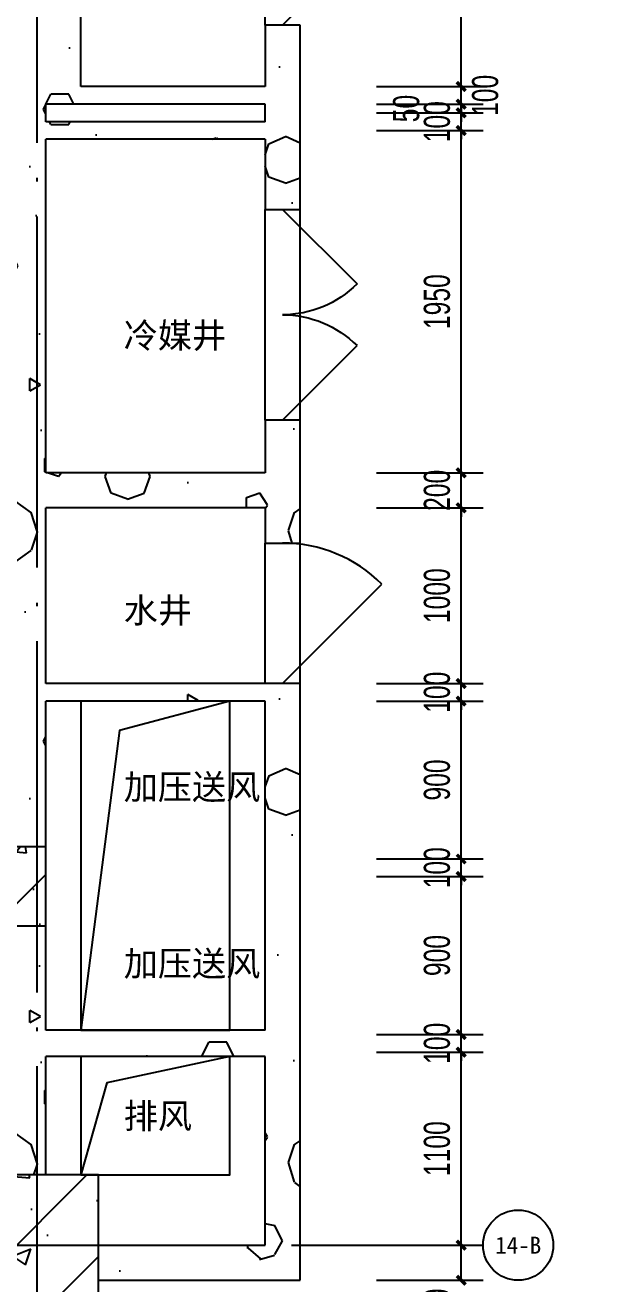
# Model space of a CAD drawing. Extents: x -26219 to 315419, y -160410 to -120810.
# Drawn here: x -12966 to -9633, y -153773 to -146602 of the extents above; entities that cross this region are included whole.
import ezdxf
from ezdxf.enums import TextEntityAlignment as Align
from ezdxf.xclip import XClip

# ---------------------------------------------------------------- set-up
doc = ezdxf.new("R2010")
doc.units = 0
doc.header["$LTSCALE"] = 1000
doc.header["$MEASUREMENT"] = 0
doc.header["$XCLIPFRAME"] = 0
doc.linetypes.add('104-14# 核心筒$2$DOTE', pattern=[2.42, 2, -0.2, 0.02, -0.2])
for name, color, linetype in [('01-标注_尺寸', 124, 'Continuous'), ('01-标注_轴线坐标', 132, 'Continuous'), ('02-TEXT_标注', 130, 'Continuous'), ('02-TEXT_轴号', 7, 'Continuous'), ('104-13#14# B1核心筒$0$A-E_楼梯', 171, 'Continuous'), ('104-14# 核心筒$0$A-C_玻璃幕墙', 140, 'Continuous'), ('104-14# 核心筒$0$A-TECH_结构', 21, 'Continuous'), ('104-14# 核心筒$0$A_STR-砌块墙', 121, 'Continuous'), ('104-14# 核心筒$0$DOOR_FIRE', 220, 'Continuous'), ('104-14# 核心筒$2$05-填充_天正', 26, 'Continuous'), ('104-14# 核心筒$2$A_AXIS-轴线', 36, '104-14# 核心筒$2$DOTE'), ('104-14# 核心筒$2$A_STR-砼柱', 51, 'Continuous')]:
    doc.layers.add(name, color=color, linetype=linetype)
doc.layers.add('B1幕墙$0$04-不打印_辅助线', color=165, linetype='Continuous', plot=False)
doc.styles.add('_TCH_AXIS', font='STXIHEI_0.TTF', dxfattribs={"width": 0.75, "height": 750})
doc.styles.add('_TCH_DIM_T3', font='ros.shx', dxfattribs={"width": 0.705882, "bigfont": 'jd.shx'})
doc.styles.get("Standard").update_dxf_attribs({"font": 'STXIHEI_0.TTF'})
doc.dimstyles.new('_TCH_ARCH&&50', dxfattribs={"dimtxt": 148.75, "dimasz": 50, "dimexe": 125, "dimexo": 150, "dimgap": 63.125, "dimtad": 1, "dimdec": 0, "dimzin": 0, "dimdsep": 46, "dimtxsty": '_TCH_DIM_T3', "dimblk": 'ARCHTICK', "dimcen": 0.09, "dimclrt": 7, "dimazin": 2, "dimtfac": 1, "dimtdec": 0, "dimtix": 1, "dimtmove": 2, "dimatfit": 3, "dimfxl": 0, "dimtolj": 1, "dimtzin": 0, "dimarcsym": 0})
pattern_1 = [(0, (531, -549), (900, 1800), [0, -1800]), (0, (-522, -792), (900, 1800), [0, -1800]), (0, (63, -810), (900, 1800), [0, -1800]), (0, (702, -279), (900, 1800), [0, -1800]), (0, (-45, -900), (900, 1800), [0, -1800]), (0, (882, 855), (900, 1800), [0, -1800]), (0, (333, 711), (900, 1800), [0, -1800]), (0, (621, 486), (900, 1800), [0, -1800]), (0, (-846, 450), (900, 1800), [0, -1800]), (0, (36, 369), (900, 1800), [0, -1800]), (0, (-306, -90), (900, 1800), [0, -1800]), (0, (-288, -765), (900, 1800), [0, -1800]), (0, (387, -837), (900, 1800), [0, -1800]), (0, (882, -45), (900, 1800), [0, -1800]), (0, (-801, -324), (900, 1800), [0, -1800]), (0, (-648, -18), (900, 1800), [0, -1800]), (0, (54, -144), (900, 1800), [0, -1800]), (0, (-198, -405), (900, 1800), [0, -1800]), (0, (-342, 189), (900, 1800), [0, -1800]), (0, (-117, 864), (900, 1800), [0, -1800]), (0, (-729, -702), (900, 1800), [0, -1800]), (0, (261, 495), (900, 1800), [0, -1800]), (0, (-576, 522), (900, 1800), [0, -1800]), (0, (-720, 756), (900, 1800), [0, -1800]), (130.60129, (771.43, 291.43), (-4499.99995, 5400.00002), [79.025, -33111.333]), (18.43495, (642.86, 325.71), (4500, 1800), [81.316, -11302.884]), (90, (642.9, 248.6), (900, 1800), [77.143, -3522.857]), (161.56505, (720, 222.86), (-4500, 1799.9999), [81.316, -11302.884]), (53.1301, (720, 222.86), (900, 1800), [85.714, -8914.285]), (135, (788.6, -694.3), (-900, 1800), [72.73, -5018.438]), (45, (685.7, -694.3), (900, 1800), [72.73, -5018.438]), (135, (737.14, -745.7), (-900, 1800), [72.73, -5018.438]), (45, (737.14, -745.7), (900, 1800), [72.73, -5018.438]), (116.565, (-77.1, 514.3), (-0.0002, 3600), [95.831, -1916.63]), (180, (-120, 600), (-900, 1800), [102.857, -1697.143]), (63.435, (-265.7, 514.3), (8e-06, 3600), [95.831, -1916.63]), (116.565, (-222.9, 428.6), (-0.0002, 3600), [95.831, -1916.63]), (0, (-222.9, 428.6), (900, 1800), [102.857, -1697.143]), (63.435, (-120, 428.6), (8e-06, 3600), [95.831, -1916.63]), (107.10273, (600, -94.286), (-2699.999897, 9000.000015), [116.584, -48848.707]), (143.97263, (565.71, 17.14), (-17099.99978, 12599.99999), [116.584, -24366.06]), (180, (471.4, 85.7), (-900, 1800), [111.43, -1688.57]), (36.02737, (265.71, 17.14), (17099.99987, 12599.99986), [116.584, -24366.06]), (71.56505, (231.43, -85.7), (2700, 9000), [108.42, -11275.778]), (107.10273, (265.714, -197.14), (-2699.999897, 9000.000015), [116.584, -48848.707]), (143.97263, (360, -265.71), (-17099.99978, 12599.99999), [116.584, -24366.06]), (0, (360, -265.7), (900, 1800), [111.43, -1688.57]), (36.02737, (471.43, -265.71), (17099.99987, 12599.99986), [116.584, -24366.06]), (71.56505, (565.71, -197.14), (2700, 9000), [108.42, -11275.778]), (150.25512, (617.14, 745.71), (-2700, 1800), [69.105, -14442.96]), (90, (557.1, 711.4), (900, 1800), [68.571, -3531.428]), (29.74488, (557.14, 711.43), (2700, 1800), [69.105, -14442.96]), (116.565, (197.1, -531.4), (-0.0002, 3600), [95.831, -1916.63]), (168.69007, (154.29, -445.71), (-8100, 1799.99995), [87.412, -18269.056]), (41.185925, (0, -488.57), (22499.999864, 19799.99983), [91.116, -38177.406]), (90, (0, -574.3), (900, 1800), [85.714, -3514.285]), (138.81407, (68.57, -634.286), (-22499.9996, 19800.000126), [91.116, -38177.406]), (16.69924, (68.57, -634.286), (29699.999777, 8999.999906), [89.488, -37495.613]), (60.9454, (154.29, -608.57), (900, 1799.999984), [88.248, -36976.018]), (109.983106, (-557.14, 222.86), (-4500.000017, 12599.999967), [100.326, -42036.592]), (155.556045, (-591.43, 317.14), (-11700.000045, 5399.99989), [103.57, -43395.394]), (24.443955, (-780, 317.14), (11700.000006, 5399.999974), [103.57, -43395.394]), (70.01689, (-814.286, 222.86), (4500.000014, 12599.99997), [100.326, -42036.592]), (109.983106, (-780, 128.57), (-4500.000017, 12599.999967), [100.326, -42036.592]), (160.0169, (-685.71, 94.29), (-4500, 1799.99992), [100.326, -20968.132]), (19.9831, (-685.71, 94.29), (4499.99998, 1800), [100.326, -20968.132]), (70.01689, (-591.43, 128.57), (4500.000014, 12599.99997), [100.326, -42036.592]), (122.00538, (111.43, 60), (-900.00012, 1799.9999), [80.863, -16900.302]), (18.43495, (-8.57, 102.86), (4500, 1800), [81.316, -11302.884]), (90, (-8.6, 25.7), (900, 1800), [77.143, -3522.857]), (161.56505, (68.57, 0), (-4500, 1799.9999), [81.316, -11302.884]), (54.46232, (68.57, 0), (6299.99999, 8999.99999), [73.734, -30894.635]), (116.565, (-411.4, -377.1), (-0.0002, 3600), [95.831, -1916.63]), (180, (-454.3, -291.4), (-900, 1800), [94.286, -1705.714]), (59.03624, (-600, -377.14), (900, 1800), [99.96, -20891.466]), (120.96376, (-548.57, -462.86), (-900.00012, 1799.99992), [99.96, -20891.466]), (0, (-548.6, -462.9), (900, 1800), [94.286, -1705.714]), (63.435, (-454.3, -462.9), (8e-06, 3600), [95.831, -1916.63])]

# ---------------------------------------------------------------- blocks, each defined once
blk = doc.blocks.new('104-14# 核心筒$0$$DorLib2D$00000116')
at = {"color": 0}
for p, q in [((-0.5, 0), (-0.1464, 0.3536)), ((0.5, 0), (0.1464, 0.3536))]:
    blk.add_line(p, q, dxfattribs=at)
for centre, start, end in [((-0.5, 0), 0, 45), ((0.5, 0), 135, 180)]:
    blk.add_arc(centre, 0.5, start, end, dxfattribs=at)
blk = doc.blocks.new('104-14# 核心筒$0$$DorLib2D$00000114')
at = {"color": 0}
blk.add_line((0.5, 0), (-0.2071, 0.7071), dxfattribs=at)
blk.add_arc((0.5, 0), 1, 135, 180, dxfattribs=at)
blk = doc.blocks.new('104-14# 核心筒')
at = {"layer": '104-14# 核心筒$2$05-填充_天正'}
h = blk.add_hatch(dxfattribs=at)
h.set_pattern_fill('加气混凝土', color=256, scale=150, style=0)
h.set_pattern_definition(pattern_1)
h.paths.add_polyline_path([(32650, 105400), (32250, 105400), (32250, 103350), (32450, 103350), (32650, 103400)])
h = blk.add_hatch(dxfattribs=at)
h.set_pattern_fill('加气混凝土', color=256, scale=150, style=0)
h.set_pattern_definition(pattern_1)
h.paths.add_polyline_path([(33900, 103350), (33900, 103750), (33700, 103750), (33700, 103400), (33766.7, 103350)])
h = blk.add_hatch(dxfattribs=at)
h.set_pattern_fill('加气混凝土', color=256, scale=150, style=0)
h.set_pattern_definition(pattern_1)
h.paths.add_polyline_path([(33766.7, 103350), (33700, 103400), (32650, 103400), (32450, 103350), (32450, 103300), (33700, 103300)])
h = blk.add_hatch(dxfattribs=at)
h.set_pattern_fill('加气混凝土', color=256, scale=150, style=0)
h.set_pattern_definition(pattern_1)
h.paths.add_polyline_path([(32383.3, 103150), (32450, 103200), (32450, 103350), (32250, 103350), (32250, 103150)])
h = blk.add_hatch(dxfattribs=at)
h.set_pattern_fill('加气混凝土', color=256, scale=150, style=0)
h.set_pattern_definition(pattern_1)
h.paths.add_polyline_path([(33766.7, 103150), (33900, 103150), (33900, 103350), (33766.7, 103350), (33700, 103300), (33700, 103200)])
h = blk.add_hatch(dxfattribs=at)
h.set_pattern_fill('加气混凝土', color=256, scale=150, style=0)
h.set_pattern_definition(pattern_1)
h.paths.add_polyline_path([(33766.7, 103150), (33700, 103200), (32450, 103200), (32383.3, 103150), (32450, 103100), (33700, 103100)])
h = blk.add_hatch(dxfattribs=at)
h.set_pattern_fill('加气混凝土', color=256, scale=150, style=0)
h.set_pattern_definition(pattern_1)
h.paths.add_polyline_path([(32383.3, 101100), (32450, 101200), (32450, 103100), (32383.3, 103150), (32250, 103150), (32250, 101100)])
h = blk.add_hatch(dxfattribs=at)
h.set_pattern_fill('加气混凝土', color=256, scale=150, style=0)
h.set_pattern_definition(pattern_1)
h.paths.add_polyline_path([(33700, 103100), (33700, 102700), (33900, 102700), (33900, 103150), (33766.7, 103150)])
h = blk.add_hatch(dxfattribs=at)
h.set_pattern_fill('加气混凝土', color=256, scale=150, style=0)
h.set_pattern_definition(pattern_1)
h.paths.add_polyline_path([(33900, 101100), (33900, 101500), (33700, 101500), (33700, 101200), (33766.7, 101100)])
h = blk.add_hatch(dxfattribs=at)
h.set_pattern_fill('加气混凝土', color=256, scale=150, style=0)
h.set_pattern_definition(pattern_1)
h.paths.add_polyline_path([(33766.7, 101100), (33700, 101200), (32450, 101200), (32383.3, 101100), (32450, 101000), (33700, 101000)])
h = blk.add_hatch(dxfattribs=at)
h.set_pattern_fill('加气混凝土', color=256, scale=150, style=0)
h.set_pattern_definition(pattern_1)
h.paths.add_polyline_path([(32383.3, 99950), (32450, 100000), (32450, 101000), (32383.3, 101100), (32250, 101100), (32250, 99950)])
h = blk.add_hatch(dxfattribs=at)
h.set_pattern_fill('加气混凝土', color=256, scale=150, style=0)
h.set_pattern_definition(pattern_1)
h.paths.add_polyline_path([(33700, 101000), (33700, 100800), (33900, 100800), (33900, 101100), (33766.7, 101100)])
h = blk.add_hatch(dxfattribs=at)
h.set_pattern_fill('加气混凝土', color=256, scale=150, style=0)
h.set_pattern_definition(pattern_1)
h.paths.add_polyline_path([(33766.7, 99950), (33700, 100000), (32450, 100000), (32383.3, 99950), (32450, 99900), (33700, 99900)])
h = blk.add_hatch(dxfattribs=at)
h.set_pattern_fill('加气混凝土', color=256, scale=150, style=0)
h.set_pattern_definition(pattern_1)
h.paths.add_polyline_path([(33900, 99950), (33900, 100000), (33700, 100000), (33766.7, 99950)])
h = blk.add_hatch(dxfattribs=at)
h.set_pattern_fill('加气混凝土', color=256, scale=150, style=0)
h.set_pattern_definition(pattern_1)
h.paths.add_polyline_path([(32250, 99070), (32450, 99070), (32450, 99900), (32383.3, 99950), (32250, 99950)])
h = blk.add_hatch(dxfattribs=at)
h.set_pattern_fill('加气混凝土', color=256, scale=150, style=0)
h.set_pattern_definition(pattern_1)
h.paths.add_polyline_path([(33766.7, 97950), (33900, 97950), (33900, 99950), (33766.7, 99950), (33700, 99900), (33700, 98025)])
h = blk.add_hatch(dxfattribs=at)
h.set_pattern_fill('钢筋混凝土', color=256, scale=100, style=0)
h.set_pattern_definition([(45, (0, 0), (-176.7767, 176.7767), []), (50, (0, 0), (717.2602, -62.752), [75, -825]), (355, (0, 0), (-138.7513, 752.192), [60, -660]), (100.4514, (59.8, -5.2), (578.5094, 689.4395), [63.74, -701.142]), (46.1842, (0, 200), (1067.241, -165.519), [112.5, -1237.5]), (96.6356, (88.9, 186.2), (934.663, 974.118), [95.61, -1051.713]), (351.1842, (0, 200), (934.662, 974.119), [90, -990]), (21, (100, 150), (596.907, -402.619), [75, -825]), (326, (100, 150), (243.3153, 725.15), [60, -660]), (71.4514, (149.74, 116.45), (840.2226, 322.5305), [63.74, -701.142]), (37.5, (0, 0), (12.15986, 332.89385), [0, -652, 0, -670, 0, -662.5]), (7.5, (0, 0), (263.0695, 394.4117), [0, -382, 0, -637, 0, -252.5]), (327.5, (-223, 0), (533.82244, -22.5549), [0, -250, 0, -780, 0, -1035]), (317.5, (-323, 0), (583.1862, 100.105), [0, -325, 0, -518, 0, -735])])
h.paths.add_polyline_path([(32250, 98620), (32450, 98620), (32450, 99070), (32250, 99070)])
h = blk.add_hatch(dxfattribs=at)
h.set_pattern_fill('加气混凝土', color=256, scale=150, style=0)
h.set_pattern_definition(pattern_1)
h.paths.add_polyline_path([(32450, 98620), (32250, 98620), (32250, 97950), (32383.3, 97950), (32450, 98025)])
h = blk.add_hatch(dxfattribs=at)
h.set_pattern_fill('加气混凝土', color=256, scale=150, style=0)
h.set_pattern_definition(pattern_1)
h.paths.add_polyline_path([(33766.7, 97950), (33700, 98025), (32450, 98025), (32383.3, 97950), (32450, 97875), (33700, 97875)])
h = blk.add_hatch(dxfattribs=at)
h.set_pattern_fill('加气混凝土', color=256, scale=150, style=0)
h.set_pattern_definition(pattern_1)
h.paths.add_polyline_path([(32250, 97200), (32450, 97200), (32450, 97875), (32383.3, 97950), (32250, 97950)])
h = blk.add_hatch(dxfattribs=at)
h.set_pattern_fill('加气混凝土', color=256, scale=150, style=0)
h.set_pattern_definition(pattern_1)
h.paths.add_polyline_path([(33700, 96800), (33900, 96600), (33900, 97950), (33766.7, 97950), (33700, 97875)])
h = blk.add_hatch(dxfattribs=at)
h.set_pattern_fill('钢筋混凝土', color=256, scale=150, style=0)
h.set_pattern_definition([(45, (0, 0), (-265.165, 265.165), []), (50, (0, 0), (1075.89, -94.128), [112.5, -1237.5]), (355, (0, 0), (-208.127, 1128.288), [90, -990]), (100.4514, (89.7, -7.8), (867.764, 1034.159), [95.61, -1051.713]), (46.1842, (0, 300), (1600.862, -248.279), [168.75, -1856.25]), (96.6356, (133.4, 279.3), (1401.994, 1461.177), [143.415, -1577.57]), (351.1842, (0, 300), (1401.993, 1461.178), [135, -1485]), (21, (150, 225), (895.3606, -603.928), [112.5, -1237.5]), (326, (150, 225), (364.973, 1087.725), [90, -990]), (71.4514, (224.6, 174.7), (1260.334, 483.796), [95.61, -1051.713]), (37.5, (0, 0), (18.2398, 499.3408), [0, -978, 0, -1005, 0, -993.75]), (7.5, (0, 0), (394.6043, 591.6176), [0, -573, 0, -955.5, 0, -378.75]), (327.5, (-334.5, 0), (800.7337, -33.8323), [0, -375, 0, -1170, 0, -1552.5]), (317.5, (-484.5, 0), (874.7793, 150.1575), [0, -487.5, 0, -777, 0, -1102.5])])
h.paths.add_polyline_path([(32050, 96400), (32750, 96400), (32750, 97200), (32050, 97200)])
h = blk.add_hatch(dxfattribs=at)
h.set_pattern_fill('加气混凝土', color=256, scale=150, style=0)
h.set_pattern_definition(pattern_1)
h.paths.add_polyline_path([(32750, 96800), (32750, 96600), (33900, 96600), (33700, 96800)])
at = {"layer": '104-14# 核心筒$0$A-C_玻璃幕墙'}
blk.add_lwpolyline([(82417.6, 175653.6), (83499.8, 178465.9), (52926.6, 177184.7), (53491, 179839.8), (17309.3, 179208.2), (22065.4, 195794.6), (62738.3, 196820), (62307.5, 195791.2), (92265.6, 197155.1), (99426.9, 222925), (120741.8, 216994.6), (117562.9, 189300.5), (119297.3, 188914.5), (109062.3, 173767.9), (82417.6, 175653.6)], dxfattribs=at)
at = {"layer": '104-14# 核心筒$0$A-TECH_结构'}
for points in [[(33500, 99900), (32650, 99900), (32650, 98025), (33500, 98025), (33500, 99900), (32871, 99732.1), (32650, 98025)], [(33500, 97875), (32650, 97875), (32650, 97200), (33500, 97200), (33500, 97875), (32798, 97725.1), (32650, 97200)]]:
    blk.add_lwpolyline(points, dxfattribs=at)
at = {"layer": '104-14# 核心筒$0$A_STR-砌块墙'}
for p, q in [((32650, 103400), (32650, 105400)), ((33900, 103750), (33700, 103750)), ((33700, 103750), (33700, 103400)), ((33900, 103350), (33900, 103750)), ((33700, 103400), (32650, 103400)), ((33900, 103150), (33900, 103350)), ((33700, 103300), (32450, 103300)), ((32450, 103200), (32450, 103300)), ((33700, 103200), (33700, 103300)), ((33700, 103200), (32450, 103200)), ((33900, 102700), (33900, 103150)), ((33700, 103100), (32450, 103100)), ((32450, 101200), (32450, 103100)), ((33700, 103100), (33700, 102700)), ((33700, 102700), (33900, 102700)), ((33900, 101500), (33700, 101500)), ((33700, 101500), (33700, 101200)), ((33900, 101100), (33900, 101500)), ((33700, 101200), (32450, 101200)), ((33900, 100800), (33900, 101100)), ((33700, 101000), (32450, 101000)), ((32450, 100000), (32450, 101000)), ((33700, 101000), (33700, 100800)), ((33700, 100800), (33900, 100800)), ((33700, 100000), (32450, 100000)), ((33900, 100000), (33700, 100000)), ((33900, 99950), (33900, 100000)), ((33700, 99900), (32450, 99900)), ((32450, 99070), (32450, 99900)), ((33700, 98025), (33700, 99900)), ((33900, 97950), (33900, 99950)), ((32450, 98025), (32450, 98620)), ((33700, 98025), (32450, 98025)), ((33900, 96600), (33900, 97950)), ((33700, 97875), (32450, 97875)), ((32450, 97200), (32450, 97875)), ((33700, 96800), (33700, 97875)), ((32750, 96800), (33700, 96800)), ((32750, 96600), (33900, 96600))]:
    blk.add_line(p, q, dxfattribs=at)
at = {"layer": '104-14# 核心筒$0$DOOR_FIRE'}
for p, q in [((33700, 103750), (33700, 104950)), ((33700, 101500), (33700, 102700)), ((33900, 101500), (33900, 102700)), ((33700, 100000), (33700, 100800)), ((33900, 100000), (33900, 100800))]:
    blk.add_line(p, q, dxfattribs=at)
at = {"layer": '104-14# 核心筒$2$A_AXIS-轴线'}
for p, q in [((-9370.1, 194900), (120259.9, 194900)), ((-9370.1, 185900), (120259.9, 185900)), ((32400, 139633.6), (32400, 80554.9)), ((-9370.1, 105800), (120259.9, 105800)), ((-9370.1, 96800), (120259.9, 96800))]:
    blk.add_line(p, q, dxfattribs=at)
at = {"layer": '104-14# 核心筒$2$A_STR-砼柱'}
for p, q in [((32450, 99070), (32250, 99070)), ((32450, 98620), (32450, 99070)), ((32250, 98620), (32450, 98620)), ((32750, 97200), (32050, 97200)), ((32750, 96400), (32750, 97200))]:
    blk.add_line(p, q, dxfattribs=at)
at = {"layer": '104-14# 核心筒$0$DOOR_FIRE', "zscale": 200}
for name, p, xscale, yscale, rotation in [('104-14# 核心筒$0$$DorLib2D$00000116', (33800, 104350), 1200, -1200, 90.00000000036411), ('104-14# 核心筒$0$$DorLib2D$00000116', (33800, 102100), 1200, -1200, 90.00000000036427), ('104-14# 核心筒$0$$DorLib2D$00000114', (33800, 100400), -800, -800, 90.00000000036432)]:
    blk.add_blockref(name, p, dxfattribs=dict(at, xscale=xscale, yscale=yscale, rotation=rotation))
blk = doc.blocks.new('B1幕墙')
at = {"layer": 'B1幕墙$0$04-不打印_辅助线'}
blk.add_lwpolyline([(-19723.4, 110825.4), (-17951.5, 111952.4), (-14731.3, 106889.8), (-10015.2, 109889.5), (-6726.5, 109889.5), (-6726.5, 107689.5), (-6591.5, 107689.5), (-6591.5, 96729.1), (-3286.4, 91533.1), (-3400.3, 91460.7), (-609.5, 87073), (-44109.9, 59403.8), (-49479.8, 60532), (-116340.3, 165647.4), (-95570, 173811.9), (-95423.7, 173439.7), (-115742.4, 165452.7), (-49232.7, 60888.9), (-44187.1, 59828.8), (-1077.3, 87249.5), (-3868.2, 91637.2), (-3501.1, 91870.6)], dxfattribs=at)
blk = doc.blocks.new('104-13#14# B1核心筒')
at = {"layer": '104-13#14# B1核心筒$0$A-E_楼梯', "rotation": 57.54087654752239}
blk.add_blockref('B1幕墙', (289197.1, 8062.4), dxfattribs=at)
blk = doc.blocks.new('_ArchTick')
at = {"color": 0, "linetype": 'ByBlock', "const_width": 0.4}
blk.add_lwpolyline([(-0.5, -0.5), (0.5, 0.5)], dxfattribs=at)
blk = doc.blocks.new('*D423')
at = {"layer": '01-标注_尺寸', "color": 0, "lineweight": -2, "transparency": 16777216}
for p, q in [((-10963.6, -153552.4), (-10355.6, -153552.4)), ((-10480.6, -153752.4), (-10480.6, -153552.4)), ((-10963.6, -153752.4), (-10355.6, -153752.4))]:
    blk.add_line(p, q, dxfattribs=at)
at = {"layer": 'Defpoints', "color": 0, "transparency": 16777216}
for p in [(-11113.6, -153552.4), (-10480.6, -153552.4), (-11113.6, -153752.4)]:
    blk.add_point(p, dxfattribs=at)
at = {"layer": '01-标注_尺寸', "color": 0, "lineweight": -2, "transparency": 16777216, "xscale": 50, "yscale": 50, "zscale": 50}
for p, rotation in [((-10480.6, -153552.4), 90), ((-10480.6, -153752.4), 270)]:
    blk.add_blockref('_ArchTick', p, dxfattribs=dict(at, rotation=rotation))
at = {"layer": '01-标注_尺寸', "color": 7, "transparency": 16777216, "insert": (-10618.1, -153917.1), "char_height": 148.75, "attachment_point": 5, "rotation": 90, "style": '_TCH_DIM_T3'}
blk.add_mtext('\\A1;200', dxfattribs=at)
blk = doc.blocks.new('*D424')
at = {"layer": '01-标注_尺寸', "color": 0, "lineweight": -2, "transparency": 16777216}
for p, q in [((-10963.6, -152452.4), (-10355.6, -152452.4)), ((-10480.6, -153552.4), (-10480.6, -152452.4)), ((-10963.6, -153552.4), (-10355.6, -153552.4))]:
    blk.add_line(p, q, dxfattribs=at)
at = {"layer": 'Defpoints', "color": 0, "transparency": 16777216}
for p in [(-11113.6, -152452.4), (-10480.6, -152452.4), (-11113.6, -153552.4)]:
    blk.add_point(p, dxfattribs=at)
at = {"layer": '01-标注_尺寸', "color": 0, "lineweight": -2, "transparency": 16777216, "xscale": 50, "yscale": 50, "zscale": 50}
for p, rotation in [((-10480.6, -152452.4), 90), ((-10480.6, -153552.4), 270)]:
    blk.add_blockref('_ArchTick', p, dxfattribs=dict(at, rotation=rotation))
at = {"layer": '01-标注_尺寸', "color": 7, "transparency": 16777216, "insert": (-10618.1, -153002.4), "char_height": 148.75, "attachment_point": 5, "rotation": 90, "style": '_TCH_DIM_T3'}
blk.add_mtext('\\A1;1100', dxfattribs=at)
blk = doc.blocks.new('*D425')
at = {"layer": '01-标注_尺寸', "color": 0, "lineweight": -2, "transparency": 16777216}
for p, q in [((-10963.6, -152352.4), (-10355.6, -152352.4)), ((-10480.6, -152352.4), (-10480.6, -152302.4)), ((-10480.6, -152452.4), (-10480.6, -152352.4)), ((-10963.6, -152452.4), (-10355.6, -152452.4)), ((-10480.6, -152452.4), (-10480.6, -152502.4))]:
    blk.add_line(p, q, dxfattribs=at)
at = {"layer": 'Defpoints', "color": 0, "transparency": 16777216}
for p in [(-11113.6, -152352.4), (-10480.6, -152352.4), (-11113.6, -152452.4)]:
    blk.add_point(p, dxfattribs=at)
at = {"layer": '01-标注_尺寸', "color": 0, "lineweight": -2, "transparency": 16777216, "xscale": 50, "yscale": 50, "zscale": 50}
for p, rotation in [((-10480.6, -152352.4), 270), ((-10480.6, -152452.4), 90)]:
    blk.add_blockref('_ArchTick', p, dxfattribs=dict(at, rotation=rotation))
at = {"layer": '01-标注_尺寸', "color": 7, "transparency": 16777216, "insert": (-10618.1, -152402.4), "char_height": 148.75, "attachment_point": 5, "rotation": 90, "style": '_TCH_DIM_T3'}
blk.add_mtext('\\A1;100', dxfattribs=at)
blk = doc.blocks.new('*D426')
at = {"layer": '01-标注_尺寸', "color": 0, "lineweight": -2, "transparency": 16777216}
for p, q in [((-10963.6, -151452.4), (-10355.6, -151452.4)), ((-10480.6, -152352.4), (-10480.6, -151452.4)), ((-10963.6, -152352.4), (-10355.6, -152352.4))]:
    blk.add_line(p, q, dxfattribs=at)
at = {"layer": 'Defpoints', "color": 0, "transparency": 16777216}
for p in [(-11113.6, -151452.4), (-10480.6, -151452.4), (-11113.6, -152352.4)]:
    blk.add_point(p, dxfattribs=at)
at = {"layer": '01-标注_尺寸', "color": 0, "lineweight": -2, "transparency": 16777216, "xscale": 50, "yscale": 50, "zscale": 50}
for p, rotation in [((-10480.6, -151452.4), 90), ((-10480.6, -152352.4), 270)]:
    blk.add_blockref('_ArchTick', p, dxfattribs=dict(at, rotation=rotation))
at = {"layer": '01-标注_尺寸', "color": 7, "transparency": 16777216, "insert": (-10618.1, -151902.4), "char_height": 148.75, "attachment_point": 5, "rotation": 90, "style": '_TCH_DIM_T3'}
blk.add_mtext('\\A1;900', dxfattribs=at)
blk = doc.blocks.new('*D427')
at = {"layer": '01-标注_尺寸', "color": 0, "lineweight": -2, "transparency": 16777216}
for p, q in [((-10963.6, -151352.4), (-10355.6, -151352.4)), ((-10480.6, -151352.4), (-10480.6, -151302.4)), ((-10480.6, -151452.4), (-10480.6, -151352.4)), ((-10963.6, -151452.4), (-10355.6, -151452.4)), ((-10480.6, -151452.4), (-10480.6, -151502.4))]:
    blk.add_line(p, q, dxfattribs=at)
at = {"layer": 'Defpoints', "color": 0, "transparency": 16777216}
for p in [(-11113.6, -151352.4), (-10480.6, -151352.4), (-11113.6, -151452.4)]:
    blk.add_point(p, dxfattribs=at)
at = {"layer": '01-标注_尺寸', "color": 0, "lineweight": -2, "transparency": 16777216, "xscale": 50, "yscale": 50, "zscale": 50}
for p, rotation in [((-10480.6, -151352.4), 270), ((-10480.6, -151452.4), 90)]:
    blk.add_blockref('_ArchTick', p, dxfattribs=dict(at, rotation=rotation))
at = {"layer": '01-标注_尺寸', "color": 7, "transparency": 16777216, "insert": (-10618.1, -151402.4), "char_height": 148.75, "attachment_point": 5, "rotation": 90, "style": '_TCH_DIM_T3'}
blk.add_mtext('\\A1;100', dxfattribs=at)
blk = doc.blocks.new('*D428')
at = {"layer": '01-标注_尺寸', "color": 0, "lineweight": -2, "transparency": 16777216}
for p, q in [((-10963.6, -150452.4), (-10355.6, -150452.4)), ((-10480.6, -151352.4), (-10480.6, -150452.4)), ((-10963.6, -151352.4), (-10355.6, -151352.4))]:
    blk.add_line(p, q, dxfattribs=at)
at = {"layer": 'Defpoints', "color": 0, "transparency": 16777216}
for p in [(-11113.6, -150452.4), (-10480.6, -150452.4), (-11113.6, -151352.4)]:
    blk.add_point(p, dxfattribs=at)
at = {"layer": '01-标注_尺寸', "color": 0, "lineweight": -2, "transparency": 16777216, "xscale": 50, "yscale": 50, "zscale": 50}
for p, rotation in [((-10480.6, -150452.4), 90), ((-10480.6, -151352.4), 270)]:
    blk.add_blockref('_ArchTick', p, dxfattribs=dict(at, rotation=rotation))
at = {"layer": '01-标注_尺寸', "color": 7, "transparency": 16777216, "insert": (-10618.1, -150902.4), "char_height": 148.75, "attachment_point": 5, "rotation": 90, "style": '_TCH_DIM_T3'}
blk.add_mtext('\\A1;900', dxfattribs=at)
blk = doc.blocks.new('*D429')
at = {"layer": '01-标注_尺寸', "color": 0, "lineweight": -2, "transparency": 16777216}
for p, q in [((-10963.6, -150352.4), (-10355.6, -150352.4)), ((-10480.6, -150352.4), (-10480.6, -150302.4)), ((-10480.6, -150452.4), (-10480.6, -150352.4)), ((-10963.6, -150452.4), (-10355.6, -150452.4)), ((-10480.6, -150452.4), (-10480.6, -150502.4))]:
    blk.add_line(p, q, dxfattribs=at)
at = {"layer": 'Defpoints', "color": 0, "transparency": 16777216}
for p in [(-11113.6, -150352.4), (-10480.6, -150352.4), (-11113.6, -150452.4)]:
    blk.add_point(p, dxfattribs=at)
at = {"layer": '01-标注_尺寸', "color": 0, "lineweight": -2, "transparency": 16777216, "xscale": 50, "yscale": 50, "zscale": 50}
for p, rotation in [((-10480.6, -150352.4), 270), ((-10480.6, -150452.4), 90)]:
    blk.add_blockref('_ArchTick', p, dxfattribs=dict(at, rotation=rotation))
at = {"layer": '01-标注_尺寸', "color": 7, "transparency": 16777216, "insert": (-10618.1, -150402.4), "char_height": 148.75, "attachment_point": 5, "rotation": 90, "style": '_TCH_DIM_T3'}
blk.add_mtext('\\A1;100', dxfattribs=at)
blk = doc.blocks.new('*D430')
at = {"layer": '01-标注_尺寸', "color": 0, "lineweight": -2, "transparency": 16777216}
for p, q in [((-10963.6, -149352.4), (-10355.6, -149352.4)), ((-10480.6, -150352.4), (-10480.6, -149352.4)), ((-10963.6, -150352.4), (-10355.6, -150352.4))]:
    blk.add_line(p, q, dxfattribs=at)
at = {"layer": 'Defpoints', "color": 0, "transparency": 16777216}
for p in [(-11113.6, -149352.4), (-10480.6, -149352.4), (-11113.6, -150352.4)]:
    blk.add_point(p, dxfattribs=at)
at = {"layer": '01-标注_尺寸', "color": 0, "lineweight": -2, "transparency": 16777216, "xscale": 50, "yscale": 50, "zscale": 50}
for p, rotation in [((-10480.6, -149352.4), 90), ((-10480.6, -150352.4), 270)]:
    blk.add_blockref('_ArchTick', p, dxfattribs=dict(at, rotation=rotation))
at = {"layer": '01-标注_尺寸', "color": 7, "transparency": 16777216, "insert": (-10618.1, -149852.4), "char_height": 148.75, "attachment_point": 5, "rotation": 90, "style": '_TCH_DIM_T3'}
blk.add_mtext('\\A1;1000', dxfattribs=at)
blk = doc.blocks.new('*D431')
at = {"layer": '01-标注_尺寸', "color": 0, "lineweight": -2, "transparency": 16777216}
for p, q in [((-10480.6, -149152.4), (-10480.6, -149102.4)), ((-10963.6, -149152.4), (-10355.6, -149152.4)), ((-10480.6, -149352.4), (-10480.6, -149152.4)), ((-10963.6, -149352.4), (-10355.6, -149352.4)), ((-10480.6, -149352.4), (-10480.6, -149402.4))]:
    blk.add_line(p, q, dxfattribs=at)
at = {"layer": 'Defpoints', "color": 0, "transparency": 16777216}
for p in [(-11113.6, -149152.4), (-10480.6, -149152.4), (-11113.6, -149352.4)]:
    blk.add_point(p, dxfattribs=at)
at = {"layer": '01-标注_尺寸', "color": 0, "lineweight": -2, "transparency": 16777216, "xscale": 50, "yscale": 50, "zscale": 50}
for p, rotation in [((-10480.6, -149152.4), 270), ((-10480.6, -149352.4), 90)]:
    blk.add_blockref('_ArchTick', p, dxfattribs=dict(at, rotation=rotation))
at = {"layer": '01-标注_尺寸', "color": 7, "transparency": 16777216, "insert": (-10618.1, -149252.4), "char_height": 148.75, "attachment_point": 5, "rotation": 90, "style": '_TCH_DIM_T3'}
blk.add_mtext('\\A1;200', dxfattribs=at)
blk = doc.blocks.new('*D432')
at = {"layer": '01-标注_尺寸', "color": 0, "lineweight": -2, "transparency": 16777216}
for p, q in [((-10963.6, -147202.4), (-10355.6, -147202.4)), ((-10480.6, -149152.4), (-10480.6, -147202.4)), ((-10963.6, -149152.4), (-10355.6, -149152.4))]:
    blk.add_line(p, q, dxfattribs=at)
at = {"layer": 'Defpoints', "color": 0, "transparency": 16777216}
for p in [(-11113.6, -147202.4), (-10480.6, -147202.4), (-11113.6, -149152.4)]:
    blk.add_point(p, dxfattribs=at)
at = {"layer": '01-标注_尺寸', "color": 0, "lineweight": -2, "transparency": 16777216, "xscale": 50, "yscale": 50, "zscale": 50}
for p, rotation in [((-10480.6, -147202.4), 90), ((-10480.6, -149152.4), 270)]:
    blk.add_blockref('_ArchTick', p, dxfattribs=dict(at, rotation=rotation))
at = {"layer": '01-标注_尺寸', "color": 7, "transparency": 16777216, "insert": (-10618.1, -148177.4), "char_height": 148.75, "attachment_point": 5, "rotation": 90, "style": '_TCH_DIM_T3'}
blk.add_mtext('\\A1;1950', dxfattribs=at)
blk = doc.blocks.new('*D433')
at = {"layer": '01-标注_尺寸', "color": 0, "lineweight": -2, "transparency": 16777216}
for p, q in [((-10480.6, -147102.4), (-10480.6, -147052.4)), ((-10963.6, -147102.4), (-10355.6, -147102.4)), ((-10480.6, -147202.4), (-10480.6, -147102.4)), ((-10963.6, -147202.4), (-10355.6, -147202.4)), ((-10480.6, -147202.4), (-10480.6, -147252.4))]:
    blk.add_line(p, q, dxfattribs=at)
at = {"layer": 'Defpoints', "color": 0, "transparency": 16777216}
for p in [(-11113.6, -147102.4), (-10480.6, -147102.4), (-11113.6, -147202.4)]:
    blk.add_point(p, dxfattribs=at)
at = {"layer": '01-标注_尺寸', "color": 0, "lineweight": -2, "transparency": 16777216, "xscale": 50, "yscale": 50, "zscale": 50}
for p, rotation in [((-10480.6, -147102.4), 270), ((-10480.6, -147202.4), 90)]:
    blk.add_blockref('_ArchTick', p, dxfattribs=dict(at, rotation=rotation))
at = {"layer": '01-标注_尺寸', "color": 7, "transparency": 16777216, "insert": (-10618.1, -147152.4), "char_height": 148.75, "attachment_point": 5, "rotation": 90, "style": '_TCH_DIM_T3'}
blk.add_mtext('\\A1;100', dxfattribs=at)
blk = doc.blocks.new('*D434')
at = {"layer": '01-标注_尺寸', "color": 0, "lineweight": -2, "transparency": 16777216}
for p, q in [((-10963.6, -147052.4), (-10355.6, -147052.4)), ((-10480.6, -147052.4), (-10480.6, -147002.4)), ((-10480.6, -147102.4), (-10480.6, -147052.4)), ((-10963.6, -147102.4), (-10355.6, -147102.4)), ((-10480.6, -147102.4), (-10480.6, -147152.4))]:
    blk.add_line(p, q, dxfattribs=at)
at = {"layer": 'Defpoints', "color": 0, "transparency": 16777216}
for p in [(-11113.6, -147052.4), (-10480.6, -147052.4), (-11113.6, -147102.4)]:
    blk.add_point(p, dxfattribs=at)
at = {"layer": '01-标注_尺寸', "color": 0, "lineweight": -2, "transparency": 16777216, "xscale": 50, "yscale": 50, "zscale": 50}
for p, rotation in [((-10480.6, -147052.4), 270), ((-10480.6, -147102.4), 90)]:
    blk.add_blockref('_ArchTick', p, dxfattribs=dict(at, rotation=rotation))
at = {"layer": '01-标注_尺寸', "color": 7, "transparency": 16777216, "insert": (-10793.1, -147077.4), "char_height": 148.75, "attachment_point": 5, "rotation": 90, "style": '_TCH_DIM_T3'}
blk.add_mtext('\\A1;50', dxfattribs=at)
blk = doc.blocks.new('*D435')
at = {"layer": '01-标注_尺寸', "color": 0, "lineweight": -2, "transparency": 16777216}
for p, q in [((-10480.6, -146952.4), (-10480.6, -146902.4)), ((-10963.6, -146952.4), (-10355.6, -146952.4)), ((-10480.6, -147052.4), (-10480.6, -146952.4)), ((-10963.6, -147052.4), (-10355.6, -147052.4)), ((-10480.6, -147052.4), (-10480.6, -147102.4))]:
    blk.add_line(p, q, dxfattribs=at)
at = {"layer": 'Defpoints', "color": 0, "transparency": 16777216}
for p in [(-11113.6, -146952.4), (-10480.6, -146952.4), (-11113.6, -147052.4)]:
    blk.add_point(p, dxfattribs=at)
at = {"layer": '01-标注_尺寸', "color": 0, "lineweight": -2, "transparency": 16777216, "xscale": 50, "yscale": 50, "zscale": 50}
for p, rotation in [((-10480.6, -146952.4), 270), ((-10480.6, -147052.4), 90)]:
    blk.add_blockref('_ArchTick', p, dxfattribs=dict(at, rotation=rotation))
at = {"layer": '01-标注_尺寸', "color": 7, "transparency": 16777216, "insert": (-10343.1, -147002.4), "char_height": 148.75, "attachment_point": 5, "rotation": 90, "style": '_TCH_DIM_T3'}
blk.add_mtext('\\A1;100', dxfattribs=at)
blk = doc.blocks.new('*D436')
at = {"layer": '01-标注_尺寸', "color": 0, "lineweight": -2, "transparency": 16777216}
for p, q in [((-10963.6, -144552.4), (-10355.6, -144552.4)), ((-10480.6, -146952.4), (-10480.6, -144552.4)), ((-10963.6, -146952.4), (-10355.6, -146952.4))]:
    blk.add_line(p, q, dxfattribs=at)
at = {"layer": 'Defpoints', "color": 0, "transparency": 16777216}
for p in [(-11113.6, -144552.4), (-10480.6, -144552.4), (-11113.6, -146952.4)]:
    blk.add_point(p, dxfattribs=at)
at = {"layer": '01-标注_尺寸', "color": 0, "lineweight": -2, "transparency": 16777216, "xscale": 50, "yscale": 50, "zscale": 50}
for p, rotation in [((-10480.6, -144552.4), 90), ((-10480.6, -146952.4), 270)]:
    blk.add_blockref('_ArchTick', p, dxfattribs=dict(at, rotation=rotation))
at = {"layer": '01-标注_尺寸', "color": 7, "transparency": 16777216, "insert": (-10618.1, -145752.4), "char_height": 148.75, "attachment_point": 5, "rotation": 90, "style": '_TCH_DIM_T3'}
blk.add_mtext('\\A1;2400', dxfattribs=at)

msp = doc.modelspace()

# ---------------------------------------------------------------- linework, layer by layer
at = {"layer": '01-标注_轴线坐标'}
msp.add_line((-11067.1, -153552.4), (-10355.6, -153552.4), dxfattribs=at)
msp.add_circle((-10155.6, -153552.4), 200, dxfattribs=at)

# ---------------------------------------------------------------- block references
ref = msp.add_blockref('104-13#14# B1核心筒', (-139122.3, -151768.8))
XClip(ref).set_block_clipping_path([(207512.3994327821, 11700.0000000345), (217199.994662753, 24900.0000103296)])
ref = msp.add_blockref('104-13#14# B1核心筒', (-148916.6, -148452.4))
XClip(ref).set_block_clipping_path([(125276.0952862577, 8700), (133799.9946632845, 19247.0136389195)])
ref = msp.add_blockref('104-14# 核心筒', (-14186.1, -342823.7))
XClip(ref).set_block_clipping_path([(106600, 188399.9997829867), (117200.2008833432, 201506.2882948874)])
ref = msp.add_blockref('104-14# 核心筒', (-27186.1, -253723.7))
XClip(ref).set_block_clipping_path([(106549.9999999962, 99299.9997836323), (117200.2008833428, 112250)])
ref = msp.add_blockref('104-14# 核心筒', (-45298.4, -250352.4))
XClip(ref).set_block_clipping_path([(21749.9999999867, 95940.5634616732), (34400.0000000036, 107500.0000000001)])
ref = msp.add_blockref('104-14# 核心筒', (-29679.9, -339452.4))
XClip(ref).set_block_clipping_path([(21000, 184300.0000000001), (34400.0000000036, 196600.0000000001)])

# ---------------------------------------------------------------- texts
at = {"layer": '02-TEXT_标注'}
for s, p in [('冷媒井', (-12404, -148441.4)), ('水井', (-12404, -150007)), ('加压送风', (-12404, -151013.7)), ('加压送风', (-12404, -152019.5)), ('排风', (-12404, -152887.5))]:
    msp.add_text(s, height=142.71, dxfattribs=at).set_placement(p)
at = {"layer": '02-TEXT_轴号', "style": '_TCH_AXIS', "width": 0.915663}
msp.add_text('14-B', height=96.8, dxfattribs=at).set_placement((-10286.9, -153600.8), (-10024.2, -153600.8), align=Align.FIT)

# ---------------------------------------------------------------- dimensions: what is measured, and where the dimension line sits
at = {"layer": '01-标注_尺寸'}
for p1, p2, picture, middle in [((-11113.6, -146952.4), (-11113.6, -144552.4), '*D436', (-10618.1, -145752.4)), ((-11113.6, -147202.4), (-11113.6, -147102.4), '*D433', (-10618.1, -147152.4)), ((-11113.6, -149152.4), (-11113.6, -147202.4), '*D432', (-10618.1, -148177.4)), ((-11113.6, -149352.4), (-11113.6, -149152.4), '*D431', (-10618.1, -149252.4)), ((-11113.6, -150352.4), (-11113.6, -149352.4), '*D430', (-10618.1, -149852.4)), ((-11113.6, -150452.4), (-11113.6, -150352.4), '*D429', (-10618.1, -150402.4)), ((-11113.6, -151352.4), (-11113.6, -150452.4), '*D428', (-10618.1, -150902.4)), ((-11113.6, -151452.4), (-11113.6, -151352.4), '*D427', (-10618.1, -151402.4)), ((-11113.6, -152352.4), (-11113.6, -151452.4), '*D426', (-10618.1, -151902.4)), ((-11113.6, -152452.4), (-11113.6, -152352.4), '*D425', (-10618.1, -152402.4)), ((-11113.6, -153552.4), (-11113.6, -152452.4), '*D424', (-10618.1, -153002.4))]:
    dim = msp.add_aligned_dim(p1=p1, p2=p2, distance=-633.1, dimstyle='_TCH_ARCH&&50', dxfattribs=at)
    dim.commit()
    dim.dimension.update_dxf_attribs({"geometry": picture, "text_midpoint": middle})
for base, p1, p2, picture, middle in [((-10480.6, -146952.4), (-11113.6, -147052.4), (-11113.6, -146952.4), '*D435', (-10343.1, -147002.4)), ((-10480.6, -147052.4), (-11113.6, -147102.4), (-11113.6, -147052.4), '*D434', (-10793.1, -147077.4)), ((-10480.6, -153552.4), (-11113.6, -153752.4), (-11113.6, -153552.4), '*D423', (-10618.1, -153917.1))]:
    dim = msp.add_linear_dim(base=base, p1=p1, p2=p2, angle=90, dimstyle='_TCH_ARCH&&50', dxfattribs=at)
    dim.commit()
    dim.dimension.update_dxf_attribs({"geometry": picture, "text_midpoint": middle, "dimtype": 161})

doc.saveas('drawing.dxf')
